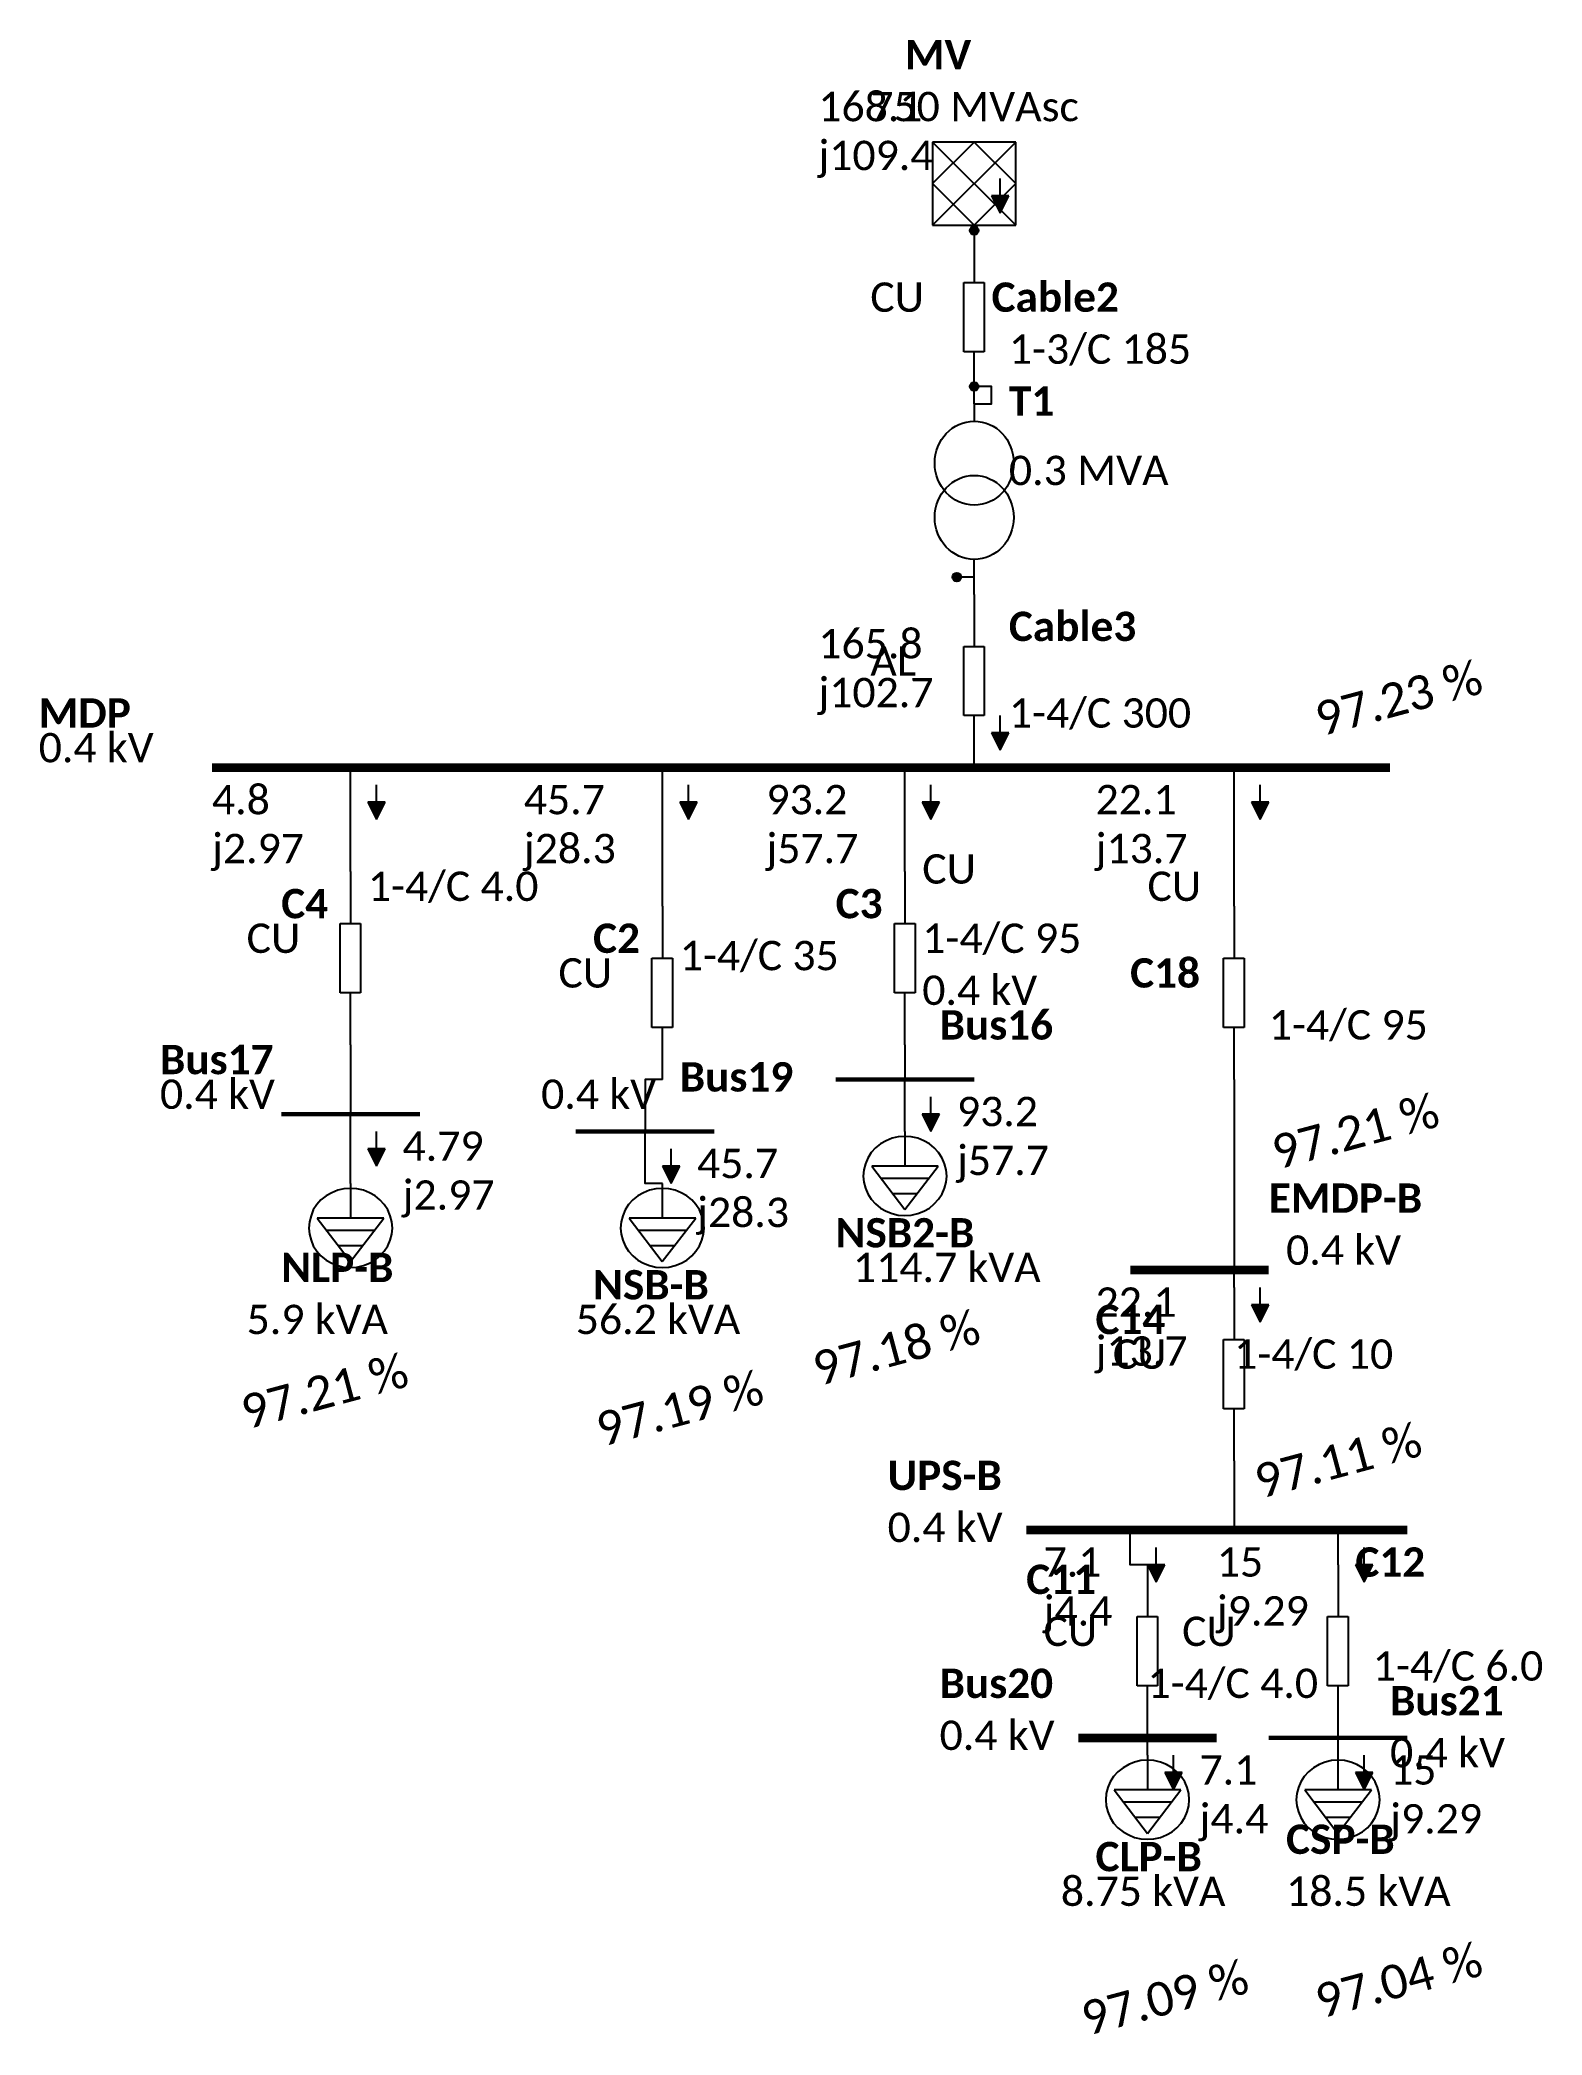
# Model space of a CAD drawing. Header units: inches. Extents: x 0 to 798, y 4595 to 5000.
# Drawn here: x 711.1 to 797.8, y 4594.9 to 4710 of the extents above; entities outside this region: 6.
import ezdxf

# ---------------------------------------------------------------- set-up
doc = ezdxf.new("R2010")
doc.units = ezdxf.units.IN
doc.header["$MEASUREMENT"] = 0
doc.styles.get("Standard").update_dxf_attribs({"font": 'ARIAL.TTF'})

# ---------------------------------------------------------------- blocks, each defined once
blk = doc.blocks.new('IUTIL3', base_point=(0, 0))
at = {"color": 0, "linetype": 'ByBlock', "lineweight": -2}
for p, q in [((-2240, -380), (0, 2690)), ((2240, -3450), (-2240, 2690)), ((2240, 2690), (-2240, -3450)), ((-2240, 2690), (-2240, -3450)), ((2240, 2690), (-2240, 2690)), ((0, 2690), (2240, -380)), ((2240, -3450), (2240, 2690)), ((0, -3450), (-2240, -380)), ((2240, -380), (0, -3450)), ((-2240, -3450), (2240, -3450)), ((0, -3840), (0, -3450))]:
    blk.add_line(p, q, dxfattribs=at)
blk = doc.blocks.new('NODE')
at = {"linetype": 'ByBlock'}
h = blk.add_hatch(color=0, dxfattribs=at)
edge = h.paths.add_edge_path()
edge.add_arc((0, 0), 0.125, 0, 360)
at = {"color": 0, "linetype": 'ByBlock'}
blk.add_circle((0, 0), 0.125, dxfattribs=at)
blk = doc.blocks.new('ICABLE3', base_point=(0, 0))
at = {"color": 0, "linetype": 'ByBlock', "lineweight": -2}
for p, q in [((0, 3000), (0, 1200)), ((-260, 1200), (250, 1200)), ((-260, -1200), (-260, 1200)), ((250, 1200), (250, -1200)), ((250, -1200), (-260, -1200)), ((0, -3000), (0, -1200))]:
    blk.add_line(p, q, dxfattribs=at)
blk = doc.blocks.new('IXFORM23', base_point=(0, 0))
at = {"color": 0, "linetype": 'ByBlock', "lineweight": -2}
for p, q in [((0, 3000), (0, 2398)), ((0, -3000), (0, -2400))]:
    blk.add_line(p, q, dxfattribs=at)
for centre in [(0, 945), (0, -935)]:
    blk.add_ellipse(centre, major_axis=(0, 1453), ratio=0.756967, dxfattribs=at)
blk = doc.blocks.new('ILUMP3', base_point=(0, 0))
at = {"color": 0, "linetype": 'ByBlock', "lineweight": -2}
for p, q in [((-5, 3000), (-5, 1000)), ((-865, 2280), (-1045, 2050)), ((-665, 2470), (-865, 2280)), ((-455, 2610), (-665, 2470)), ((-235, 2690), (-455, 2610)), ((-5, 2720), (-235, 2690)), ((225, 2690), (-5, 2720)), ((455, 2610), (225, 2690)), ((665, 2470), (455, 2610)), ((865, 2280), (665, 2470)), ((1035, 2050), (865, 2280)), ((-1315, 1470), (-1395, 1140)), ((-1195, 1780), (-1315, 1470)), ((-1045, 2050), (-1195, 1780)), ((1185, 1780), (1035, 2050)), ((1315, 1470), (1185, 1780)), ((1395, 1140), (1315, 1470)), ((-1455, 790), (-1475, 430)), ((-1395, 1140), (-1455, 790)), ((1175, 1000), (-1175, 1000)), ((-1175, 1000), (-5, -1510)), ((-5, -1510), (1175, 1000)), ((1455, 790), (1395, 1140)), ((1475, 430), (1455, 790)), ((-1475, 430), (-1455, 80)), ((-1455, 80), (-1395, -270)), ((-855, 310), (845, 310)), ((1395, -270), (1455, 80)), ((1455, 80), (1475, 430)), ((-1395, -270), (-1315, -600)), ((-1315, -600), (-1195, -910)), ((-435, -580), (435, -580)), ((1185, -910), (1315, -600)), ((1315, -600), (1395, -270)), ((-1195, -910), (-1045, -1180)), ((-1045, -1180), (-865, -1420)), ((865, -1420), (1035, -1180)), ((1035, -1180), (1185, -910)), ((-865, -1420), (-665, -1600)), ((-665, -1600), (-455, -1740)), ((-455, -1740), (-235, -1820)), ((-235, -1820), (-5, -1850)), ((-5, -1850), (225, -1820)), ((225, -1820), (455, -1740)), ((455, -1740), (665, -1600)), ((665, -1600), (865, -1420))]:
    blk.add_line(p, q, dxfattribs=at)
blk = doc.blocks.new('ARROWS')
at = {"linetype": 'ByBlock', "lineweight": -2}
blk.add_hatch(color=0, dxfattribs=at).paths.add_polyline_path([(0.5, 0), (-0.5, 0), (0, -1)])
at = {"color": 0, "linetype": 'ByBlock', "lineweight": -2}
for p, q in [((-0.5, 0), (0, -1)), ((0.5, 0), (-0.5, 0)), ((0, 0), (0, 1)), ((0, -1), (0.5, 0))]:
    blk.add_line(p, q, dxfattribs=at)

msp = doc.modelspace()

# ---------------------------------------------------------------- linework, layer by layer
at = {"color": 18, "true_color": 0x000000}
for points in [[(765, 4699), (765, 4699)], [(765, 4699), (765, 4699)], [(765, 4689), (766, 4689), (766, 4690), (765, 4690)], [(765, 4689), (765, 4690)], [(765, 4679), (765, 4679), (764, 4679)], [(765, 4678), (765, 4679), (764, 4679)], [(765, 4668), (765, 4669)], [(729, 4662), (729, 4668)], [(747, 4660), (747, 4668)], [(761, 4662), (761, 4668)], [(780, 4660), (780, 4668)], [(729, 4652), (729, 4648)], [(761, 4652), (761, 4650)], [(747, 4650), (746, 4650), (746, 4647)], [(761, 4647), (761, 4650)], [(780, 4650), (780, 4639)], [(729, 4644), (729, 4648)], [(747, 4644), (746, 4644), (746, 4647)], [(780, 4638), (780, 4639)], [(780, 4628), (780, 4624)], [(775, 4622), (774, 4622), (774, 4624)], [(786, 4622), (786, 4622), (786, 4624)], [(775, 4612), (775, 4612)], [(775, 4611), (775, 4612)], [(786, 4612), (786, 4612), (786, 4612)], [(786, 4611), (786, 4612)]]:
    msp.add_lwpolyline(points, dxfattribs=at)
at = {"color": 6, "true_color": 0xff00ff}
for points, const_width in [([(721, 4668), (789, 4668)], 0.5), ([(757, 4650), (765, 4650)], 0.25), ([(725, 4648), (733, 4648)], 0.25), ([(742, 4647), (750, 4647)], 0.25), ([(774, 4639), (782, 4639)], 0.5), ([(768, 4624), (790, 4624)], 0.5), ([(771, 4612), (779, 4612)], 0.5), ([(782, 4612), (790, 4612)], 0.25)]:
    msp.add_lwpolyline(points, dxfattribs=dict(at, const_width=const_width))

# ---------------------------------------------------------------- block references
for name, p, xscale, yscale in [('IUTIL3', (198, 4760), 0.001075268816885149, 0.00078125), ('NODE', (764, 4679), 2, 2)]:
    msp.add_blockref(name, p, dxfattribs=dict(at, xscale=xscale, yscale=yscale))
at = {"color": 18, "true_color": 0x000000}
for name, p, xscale, yscale in [('IUTIL3', (765, 4702), 0.001075268816885149, 0.00078125), ('NODE', (765, 4699), 2, 2), ('ICABLE3', (765, 4694), 0.002325581395348836, 0.001666666666666667), ('NODE', (765, 4690), 2, 2), ('IXFORM23', (765, 4684), 0.002072538860103627, 0.001666666666666666), ('ICABLE3', (765, 4673), 0.002325581395348836, 0.001666666666666667), ('ICABLE3', (729, 4657), 0.002325581395348836, 0.001666666666666667), ('ICABLE3', (761, 4657), 0.002325581395348836, 0.001666666666666667), ('ICABLE3', (747, 4655), 0.002325581395348836, 0.001666666666666667), ('ICABLE3', (780, 4655), 0.002325581395348836, 0.001666666666666667), ('ILUMP3', (761, 4644), 0.001634877384196186, 0.001), ('ILUMP3', (729, 4641), 0.001634877384196186, 0.001), ('ILUMP3', (747, 4641), 0.001634877384196186, 0.001), ('ICABLE3', (780, 4633), 0.002325581395348836, 0.001666666666666667), ('ICABLE3', (775, 4617), 0.002325581395348836, 0.001666666666666667), ('ICABLE3', (786, 4617), 0.002325581395348836, 0.001666666666666667), ('ILUMP3', (775, 4608), 0.001634877384196186, 0.001), ('ILUMP3', (786, 4608), 0.001634877384196186, 0.001)]:
    msp.add_blockref(name, p, dxfattribs=dict(at, xscale=xscale, yscale=yscale))
for p in [(766.5, 4701), (766.5, 4670), (730.5, 4666), (748.5, 4666), (762.5, 4666), (781.5, 4666), (762.5, 4648), (730.5, 4646), (747.5, 4645), (781.5, 4637), (775.5, 4622), (787.5, 4622), (776.5, 4610), (787.5, 4610)]:
    msp.add_blockref('ARROWS', p, dxfattribs=at)

# ---------------------------------------------------------------- texts
at = {"attachment_point": 1}
for s, insert, char_height in [('{\\f0|b0|i0|c0|p49;\\c0;}', (0, 5000), 1.4323), ('{\\f0|b0|i0|c0|p49;\\c0;}', (0, 5000), 1.4323), ('{\\f0|b0|i0|c0|p49;\\c0;}', (0, 5000), 1.4323), ('{\\fCalibri|b1|i0|c0|p49;\\c16711680;U1}', (194, 4768), 1.6927), ('{\\fCalibri|b0|i0|c0|p49;\\c16711680;0 MVAsc}', (192, 4765), 1.6927), ('{\\fCalibri|b1|i0|c0|p49;\\c16711680;MV}', (761, 4710), 1.6927), ('{\\fCalibri|b0|i0|c0|p49;\\c255;168.1\\Pj109.4}', (756, 4707), 1.6927), ('{\\fCalibri|b0|i0|c0|p49;\\c16711680;750 MVAsc}', (759, 4707), 1.6927), ('{\\fCalibri|b0|i0|c0|p49;\\c16711680;CU}', (759, 4696), 1.6927), ('{\\fCalibri|b1|i0|c0|p49;\\c16711680;Cable2}', (766, 4696), 1.6927), ('{\\fCalibri|b0|i0|c0|p49;\\c16711680;1-3/C 185}', (767, 4693), 1.6927), ('{\\fCalibri|b1|i0|c0|p49;\\c16711680;T1}', (767, 4690), 1.6927), ('{\\fCalibri|b0|i0|c0|p49;\\c16711680;0.3 MVA}', (767, 4686), 1.6927), ('{\\fCalibri|b1|i0|c0|p49;\\c16711680;Cable3}', (767, 4677), 1.6927), ('{\\fCalibri|b0|i0|c0|p49;\\c255;165.8\\Pj102.7}', (756, 4676), 1.6927), ('{\\fCalibri|b0|i0|c0|p49;\\c16711680;AL}', (759, 4675), 1.6927), ('{\\fCalibri|b1|i0|c0|p49;\\c16711680;MDP}', (711, 4672), 1.6927), ('{\\fCalibri|b0|i0|c0|p49;\\c16711680;1-4/C 300}', (767, 4672), 1.6927), ('{\\fCalibri|b0|i0|c0|p49;\\c16711680;0.4 kV}', (711, 4670), 1.6927), ('{\\fCalibri|b0|i0|c0|p49;\\c255;4.8\\Pj2.97}', (721, 4667), 1.6927), ('{\\fCalibri|b0|i0|c0|p49;\\c255;93.2\\Pj57.7}', (753, 4667), 1.6927), ('{\\fCalibri|b0|i0|c0|p49;\\c255;22.1\\Pj13.7}', (772, 4667), 1.6927), ('{\\fCalibri|b0|i0|c0|p49;\\c255;45.7\\Pj28.3}', (739, 4667), 1.6927), ('{\\fCalibri|b0|i0|c0|p49;\\c16711680;CU}', (762, 4663), 1.6927), ('{\\fCalibri|b0|i0|c0|p49;\\c16711680;1-4/C 4.0}', (730, 4662), 1.6927), ('{\\fCalibri|b0|i0|c0|p49;\\c16711680;CU}', (775, 4662), 1.6927), ('{\\fCalibri|b1|i0|c0|p49;\\c16711680;C4}', (725, 4661), 1.6927), ('{\\fCalibri|b1|i0|c0|p49;\\c16711680;C3}', (757, 4661), 1.6927), ('{\\fCalibri|b0|i0|c0|p49;\\c16711680;CU}', (723, 4659), 1.6927), ('{\\fCalibri|b1|i0|c0|p49;\\c16711680;C2}', (743, 4659), 1.6927), ('{\\fCalibri|b0|i0|c0|p49;\\c16711680;1-4/C 95}', (762, 4659), 1.6927), ('{\\fCalibri|b0|i0|c0|p49;\\c16711680;1-4/C 35}', (748, 4658), 1.6927), ('{\\fCalibri|b0|i0|c0|p49;\\c16711680;CU}', (741, 4657), 1.6927), ('{\\fCalibri|b1|i0|c0|p49;\\c16711680;C18}', (774, 4657), 1.6927), ('{\\fCalibri|b0|i0|c0|p49;\\c16711680;0.4 kV}', (762, 4656), 1.6927), ('{\\fCalibri|b1|i0|c0|p49;\\c16711680;Bus16}', (763, 4654), 1.6927), ('{\\fCalibri|b0|i0|c0|p49;\\c16711680;1-4/C 95}', (782, 4654), 1.6927), ('{\\fCalibri|b1|i0|c0|p49;\\c16711680;Bus17}', (718, 4652), 1.6927), ('{\\fCalibri|b1|i0|c0|p49;\\c16711680;Bus19}', (748, 4651), 1.6927), ('{\\fCalibri|b0|i0|c0|p49;\\c16711680;0.4 kV}', (718, 4650), 1.6927), ('{\\fCalibri|b0|i0|c0|p49;\\c16711680;0.4 kV}', (740, 4650), 1.6927), ('{\\fCalibri|b0|i0|c0|p49;\\c255;93.2\\Pj57.7}', (764, 4649), 1.6927), ('{\\fCalibri|b0|i0|c0|p49;\\c255;4.79\\Pj2.97}', (732, 4647), 1.6927), ('{\\fCalibri|b0|i0|c0|p49;\\c255;45.7\\Pj28.3}', (749, 4646), 1.6927), ('{\\fCalibri|b1|i0|c0|p49;\\c16711680;EMDP-B}', (782, 4644), 1.6927), ('{\\fCalibri|b1|i0|c0|p49;\\c16711680;NSB2-B}', (757, 4642), 1.6927), ('{\\fCalibri|b0|i0|c0|p49;\\c16711680;0.4 kV}', (783, 4641), 1.6927), ('{\\fCalibri|b1|i0|c0|p49;\\c16711680;NLP-B}', (725, 4640), 1.6927), ('{\\fCalibri|b0|i0|c0|p49;\\c16711680;114.7 kVA}', (758, 4640), 1.6927), ('{\\fCalibri|b1|i0|c0|p49;\\c16711680;NSB-B}', (743, 4639), 1.6927), ('{\\fCalibri|b0|i0|c0|p49;\\c16711680;5.9 kVA}', (723, 4637), 1.6927), ('{\\fCalibri|b0|i0|c0|p49;\\c16711680;56.2 kVA}', (742, 4637), 1.6927), ('{\\fCalibri|b0|i0|c0|p49;\\c255;22.1\\Pj13.7}', (772, 4638), 1.6927), ('{\\fCalibri|b1|i0|c0|p49;\\c16711680;C14}', (772, 4637), 1.6927), ('{\\fCalibri|b0|i0|c0|p49;\\c16711680;CU}', (773, 4635), 1.6927), ('{\\fCalibri|b0|i0|c0|p49;\\c16711680;1-4/C 10}', (780, 4635), 1.6927), ('{\\fCalibri|b1|i0|c0|p49;\\c16711680;UPS-B}', (760, 4628), 1.6927), ('{\\fCalibri|b0|i0|c0|p49;\\c16711680;0.4 kV}', (760, 4625), 1.6927), ('{\\fCalibri|b0|i0|c0|p49;\\c255;7.1\\Pj4.4}', (769, 4623), 1.6927), ('{\\fCalibri|b0|i0|c0|p49;\\c255;15\\Pj9.29}', (779, 4623), 1.6927), ('{\\fCalibri|b1|i0|c0|p49;\\c16711680;C12}', (787, 4623), 1.6927), ('{\\fCalibri|b1|i0|c0|p49;\\c16711680;C11}', (768, 4622), 1.6927), ('{\\fCalibri|b0|i0|c0|p49;\\c16711680;CU}', (769, 4619), 1.6927), ('{\\fCalibri|b0|i0|c0|p49;\\c16711680;CU}', (777, 4619), 1.6927), ('{\\fCalibri|b0|i0|c0|p49;\\c16711680;1-4/C 6.0}', (788, 4617), 1.6927), ('{\\fCalibri|b1|i0|c0|p49;\\c16711680;Bus20}', (763, 4616), 1.6927), ('{\\fCalibri|b0|i0|c0|p49;\\c16711680;1-4/C 4.0}', (775, 4616), 1.6927), ('{\\fCalibri|b1|i0|c0|p49;\\c16711680;Bus21}', (789, 4615), 1.6927), ('{\\fCalibri|b0|i0|c0|p49;\\c16711680;0.4 kV}', (763, 4613), 1.6927), ('{\\fCalibri|b0|i0|c0|p49;\\c16711680;0.4 kV}', (789, 4612), 1.6927), ('{\\fCalibri|b0|i0|c0|p49;\\c255;7.1\\Pj4.4}', (778, 4611), 1.6927), ('{\\fCalibri|b0|i0|c0|p49;\\c255;15\\Pj9.29}', (789, 4611), 1.6927), ('{\\fCalibri|b1|i0|c0|p49;\\c16711680;CLP-B}', (772, 4606), 1.6927), ('{\\fCalibri|b1|i0|c0|p49;\\c16711680;CSP-B}', (783, 4607), 1.6927), ('{\\fCalibri|b0|i0|c0|p49;\\c16711680;8.75 kVA}', (770, 4604), 1.6927), ('{\\fCalibri|b0|i0|c0|p49;\\c16711680;18.5 kVA}', (783, 4604), 1.6927)]:
    msp.add_mtext(s, dxfattribs=dict(at, insert=insert, char_height=char_height))
at = {"char_height": 1.9531, "attachment_point": 5, "rotation": 15}
for s, insert in [('{\\fCalibri|b0|i0|c0|p49;\\c255;97.23 %}', (789.5, 4672)), ('{\\fCalibri|b0|i0|c0|p49;\\c255;97.21 %}', (787, 4647)), ('{\\fCalibri|b0|i0|c0|p49;\\c255;97.18 %}', (760.5, 4634.5)), ('{\\fCalibri|b0|i0|c0|p49;\\c255;97.21 %}', (727.5, 4632)), ('{\\fCalibri|b0|i0|c0|p49;\\c255;97.19 %}', (748, 4631)), ('{\\fCalibri|b0|i0|c0|p49;\\c255;97.11 %}', (786, 4628)), ('{\\fCalibri|b0|i0|c0|p49;\\c255;97.04 %}', (789.5, 4598)), ('{\\fCalibri|b0|i0|c0|p49;\\c255;97.09 %}', (776, 4597))]:
    msp.add_mtext(s, dxfattribs=dict(at, insert=insert))

doc.saveas('drawing.dxf')
